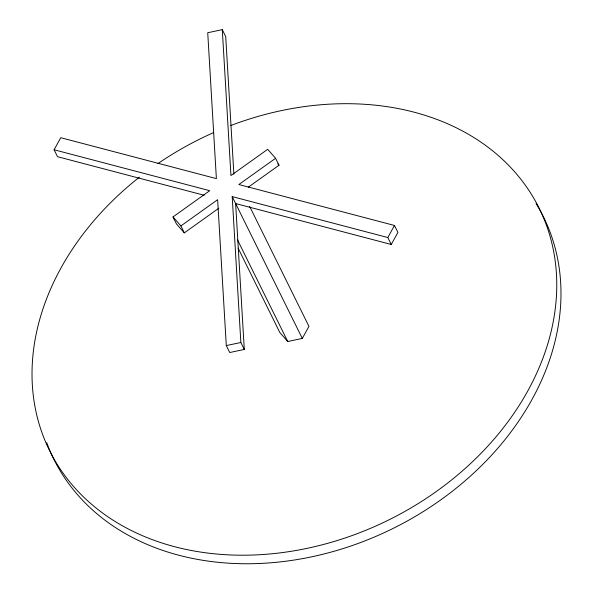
<?xml version="1.0" encoding="UTF-8"?>
<svg xmlns="http://www.w3.org/2000/svg" width="593" height="593" viewBox="0 0 593 593"><rect width="100%" height="100%" fill="white"/><g stroke="black" fill="none" stroke-linecap="round" stroke-linejoin="round"><path stroke-width="0.89" d="M204.222 195.282L57.536 156.7L54.104 149.762L60.76 137.695L216.386 178.626L207.728 32.734L222.286 29.65L225.711 36.588L233.879 174.179M238.112 248.119L279.829 332.532L287.738 341.516L302.297 338.44L308.946 326.372L249.638 206.371M394.471 225.466L397.903 232.412L391.247 244.479L387.822 237.541L394.471 225.466L238.846 184.534L275.589 158.294L267.688 149.303L230.944 175.543L222.286 29.65M218.817 208.232L184.327 232.864L176.425 223.88L172.993 216.934L209.729 190.694L54.104 149.762M184.327 232.864L180.895 225.926L217.638 199.685L226.296 345.578L229.728 352.524L244.286 349.44L235.629 203.547L391.247 244.479M248.274 187.195L279.021 165.232L275.589 158.294M226.296 345.578L240.854 342.502L244.286 349.44M240.854 342.502L232.197 196.602L387.822 237.541M277.806 163.853L279.021 165.232M172.993 216.934L180.895 225.926M232.197 196.602L302.297 338.44M237.43 239.728L287.738 341.516M536.05 203.51A273.158 212.583 -26.3 0 1 391.417 529.252A273.158 212.583 -26.3 0 1 46.721 442.682M230.796 125.523A273.158 212.583 -26.3 0 1 553.825 318.419A273.158 212.583 -26.3 0 1 158.531 541.854A273.158 212.583 -26.3 0 1 139.392 177.188M157.901 163.601A273.158 212.583 -26.3 0 1 213.658 132.573"/></g></svg>
